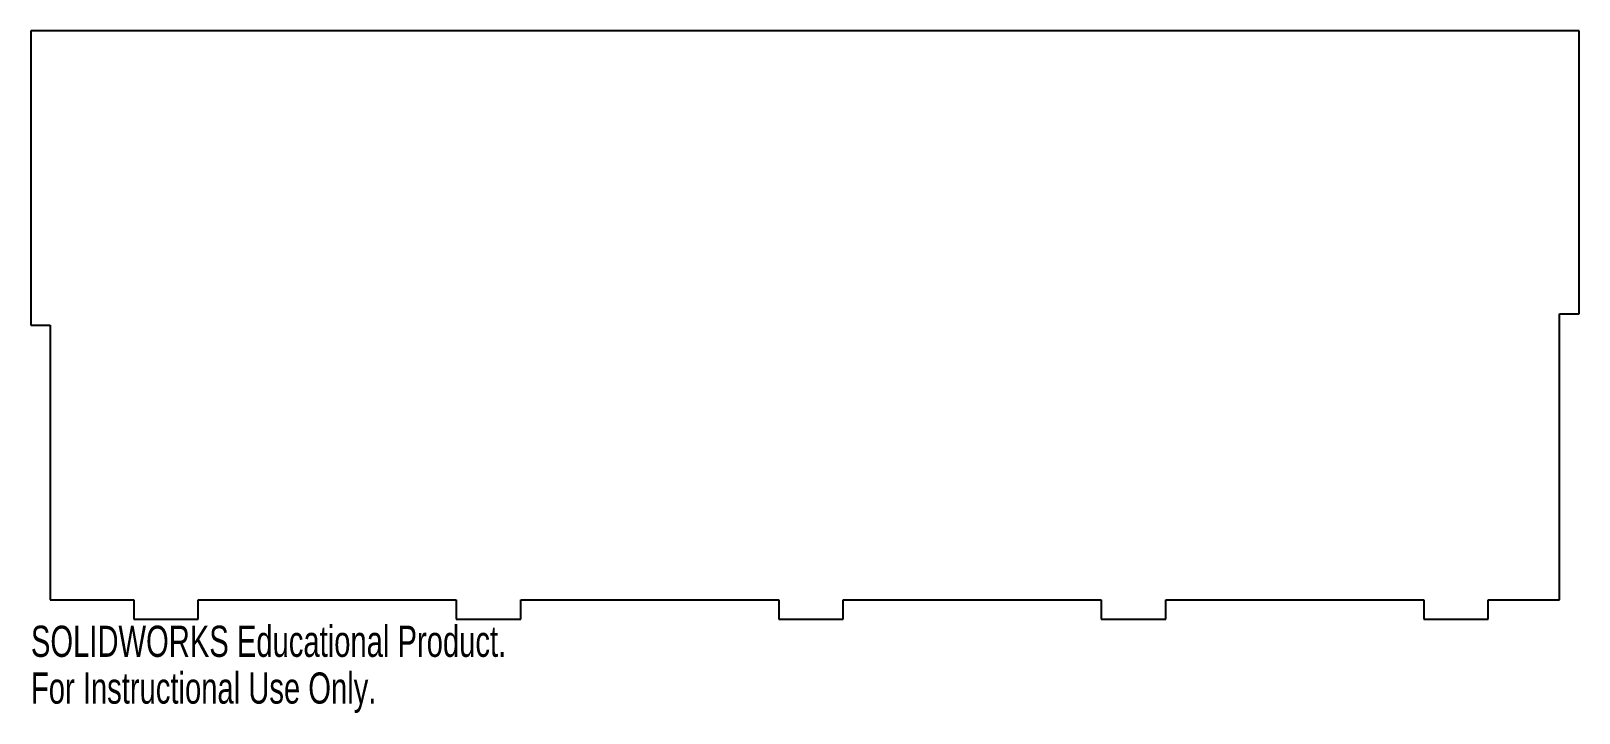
# Model space of a CAD drawing. Header units: millimetres. Extents: x -189 to 51, y -106 to 0.
import ezdxf

# ---------------------------------------------------------------- set-up
doc = ezdxf.new("R2010")
doc.units = ezdxf.units.MM
doc.styles.add('SLDTEXTSTYLE0', font='TXT', dxfattribs={"width": 0.7})

msp = doc.modelspace()

# ---------------------------------------------------------------- linework, layer by layer
at = {"color": 7, "linetype": 'Continuous', "lineweight": 25}
for p, q in [((50.73, 0), (-189.27, 0)), ((-189.27, 0), (-189.27, -45.63)), ((50.73, -43.87), (50.73, 0)), ((47.73, -88.21), (47.73, -43.87)), ((47.73, -43.87), (50.73, -43.87)), ((-189.27, -45.63), (-186.27, -45.63)), ((-186.27, -45.63), (-186.27, -88.21)), ((-186.27, -88.21), (-173.34, -88.21)), ((-173.34, -88.21), (-173.34, -91.21)), ((-163.34, -91.21), (-163.34, -88.21)), ((-163.34, -88.21), (-123.34, -88.21)), ((-123.34, -88.21), (-123.34, -91.21)), ((-113.34, -91.21), (-113.34, -88.21)), ((-113.34, -88.21), (-73.34, -88.21)), ((-73.34, -88.21), (-73.34, -91.21)), ((-63.34, -91.21), (-63.34, -88.21)), ((-63.34, -88.21), (-23.34, -88.21)), ((-23.34, -88.21), (-23.34, -91.21)), ((-13.34, -91.21), (-13.34, -88.21)), ((-13.34, -88.21), (26.66, -88.21)), ((26.66, -88.21), (26.66, -91.21)), ((36.66, -91.21), (36.66, -88.21)), ((36.66, -88.21), (47.73, -88.21)), ((-173.34, -91.21), (-163.34, -91.21)), ((-123.34, -91.21), (-113.34, -91.21)), ((-73.34, -91.21), (-63.34, -91.21)), ((-23.34, -91.21), (-13.34, -91.21)), ((26.66, -91.21), (36.66, -91.21))]:
    msp.add_line(p, q, dxfattribs=at)

# ---------------------------------------------------------------- texts
at = {"color": 7, "linetype": 'Continuous', "char_height": 4.8336, "attachment_point": 1, "style": 'SLDTEXTSTYLE0'}
for s, insert in [('SOLIDWORKS Educational Product.', (-189.27, -92.23)), ('For Instructional Use Only.', (-189.27, -99.48))]:
    msp.add_mtext(s, dxfattribs=dict(at, insert=insert))

doc.saveas('drawing.dxf')
